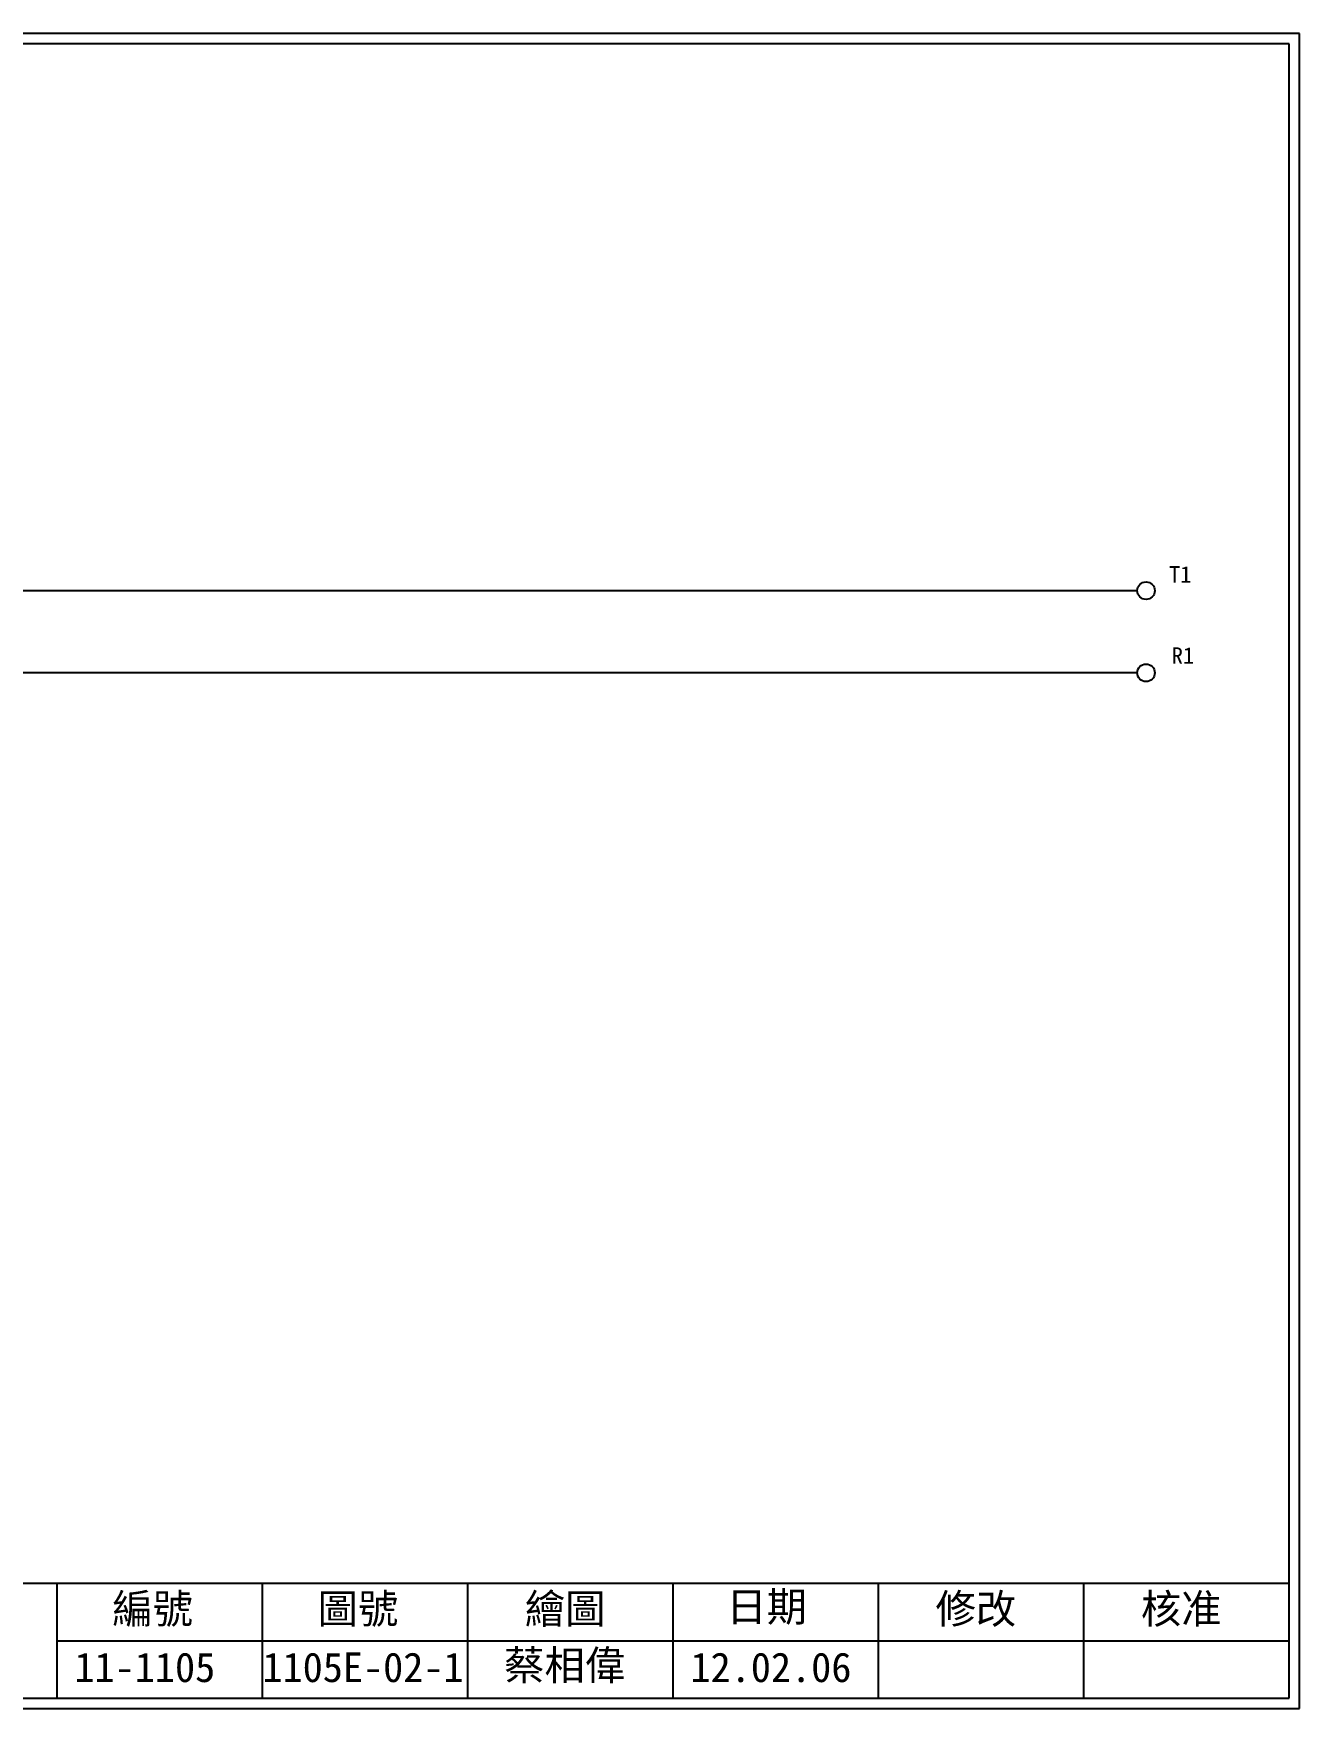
# Model space of a CAD drawing. Extents: x 10 to 297, y 3 to 207.
# Drawn here: x 142.9 to 297, y 3 to 207 of the extents above; entities that cross this region are included whole.
import ezdxf

# ---------------------------------------------------------------- set-up
doc = ezdxf.new("R2010")
doc.units = 0
doc.layers.get('0').update_dxf_attribs({"linetype": 'CONTINUOUS'})
doc.layers.add('圖框層', color=7, linetype='CONTINUOUS')
doc.styles.add('STSL', font='KAIU.TTF')

msp = doc.modelspace()

# ---------------------------------------------------------------- linework, layer by layer
for p, q in [((277.25, 139.12), (22.17, 139.12)), ((277.25, 129.12), (22.17, 129.12))]:
    msp.add_line(p, q)
for centre in [(278.32, 139.12), (278.32, 129.12)]:
    msp.add_circle(centre, 1.07)
at = {"layer": '圖框層', "color": 7}
for p, q in [((297, 206.97), (10, 206.97)), ((297, 3), (297, 206.97)), ((295.75, 205.72), (11.25, 205.72)), ((295.75, 4.25), (295.75, 205.72)), ((11.25, 18.25), (295.75, 18.25)), ((145.75, 4.25), (145.75, 18.25)), ((170.75, 4.25), (170.75, 18.25)), ((195.75, 4.25), (195.75, 18.25)), ((220.75, 4.25), (220.75, 18.25)), ((245.75, 4.25), (245.75, 18.25)), ((270.75, 4.25), (270.75, 18.25)), ((145.75, 11.25), (295.75, 11.25)), ((11.25, 4.25), (295.75, 4.25)), ((10, 3), (297, 3))]:
    msp.add_line(p, q, dxfattribs=at)

# ---------------------------------------------------------------- texts
at = {"layer": '圖框層', "color": 4, "style": 'STSL'}
for s, height, p in [('T1', 2, (281.12, 140.11)), ('R1', 2, (281.45, 130.22)), ('編號', 3.6, (152.47, 13.34)), ('圖號', 3.6, (177.47, 13.34)), ('繪圖', 3.6, (202.69, 13.34)), ('日期', 3.6, (227.22, 13.59)), ('修改', 3.6, (252.69, 13.34)), ('核准', 3.6, (277.69, 13.34)), ('蔡相偉', 3.6, (200.18, 6.47)), ('11-1105', 3.6, (147.86, 6.22)), ('1105E-02-1', 3.6, (170.75, 6.22)), ('12.02.06', 3.6, (222.86, 6.22))]:
    msp.add_text(s, height=height, dxfattribs=at).set_placement(p)

doc.saveas('drawing.dxf')
